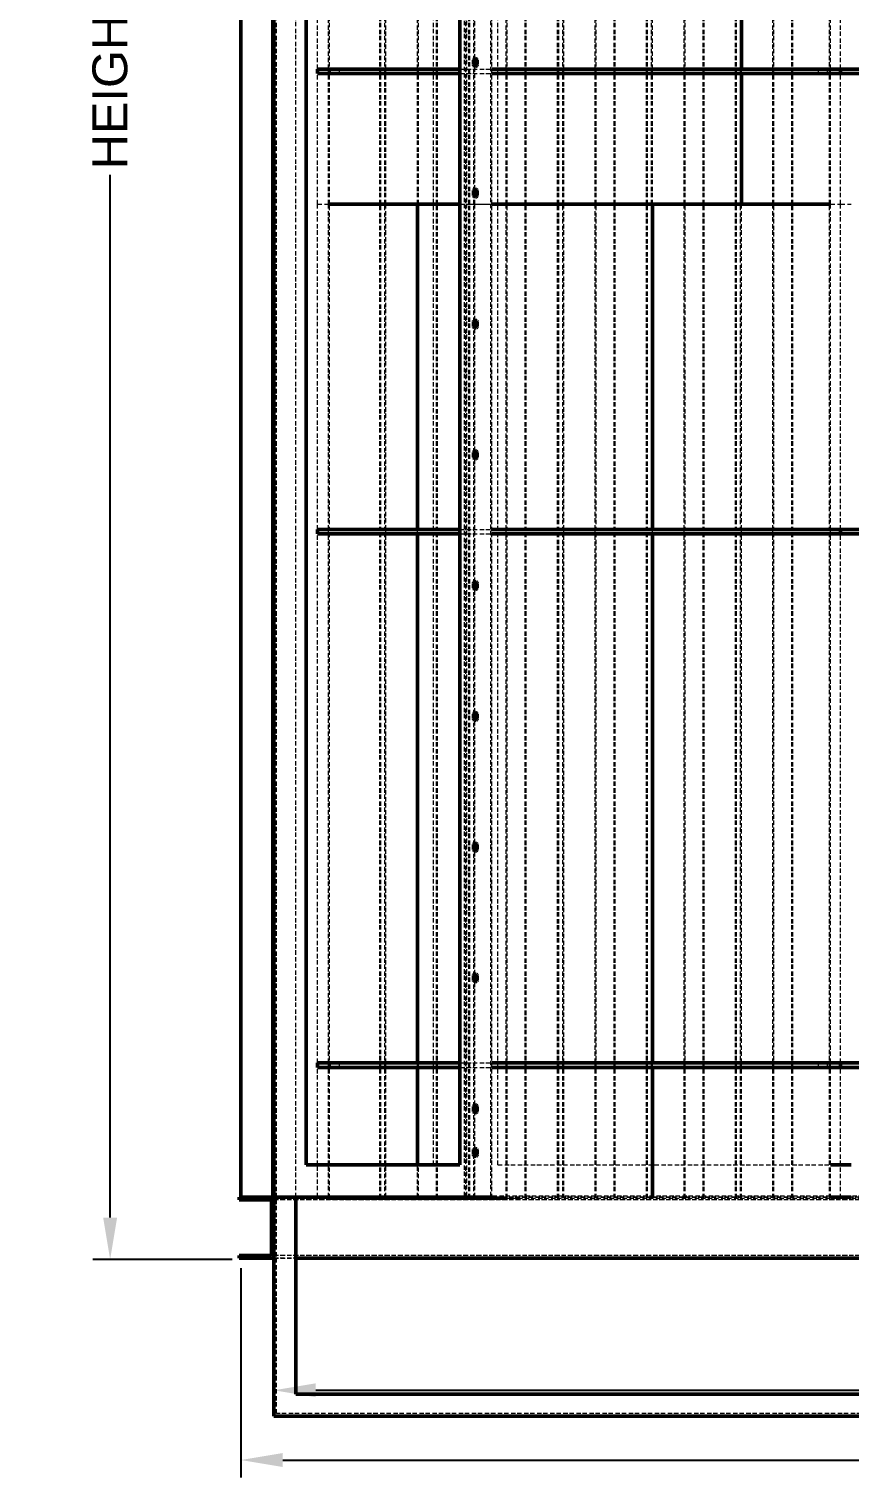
# Model space of a CAD drawing. Header units: millimetres. Extents: x 909 to 14018, y 345 to 10005.
# Drawn here: x 909 to 1851, y 6633 to 8300 of the extents above; entities that cross this region are included whole.
import ezdxf

# ---------------------------------------------------------------- set-up
doc = ezdxf.new("R2010")
doc.units = ezdxf.units.MM
doc.linetypes.add('Hidden', pattern=[15, 5, -3, 5, -2])
for name, color, linetype, lineweight in [('Default', 7, 'Continuous', 50), ('Edges', 7, 'Hidden', 15), ('HiddenEdges', 2, 'Hidden', 15), ('HiddenSilhouettes', 2, 'Hidden', 15), ('HiddenWires', 7, 'Hidden', 15), ('Silhouettes', 7, 'Continuous', 50), ('Wires', 7, 'Hidden', 15)]:
    doc.layers.add(name, color=color, linetype=linetype, lineweight=lineweight)
doc.layers.add('Dimension', color=7, linetype='Continuous', lineweight=50, true_color=0x6495ed)
doc.styles.add('Default', font='arial.ttf')
doc.dimstyles.get("Standard").update_dxf_attribs({"dimtxt": 0.18, "dimasz": 0.18, "dimexe": 0.18, "dimexo": 0.0625, "dimgap": 0.09, "dimtad": 0, "dimtih": 1, "dimtoh": 1, "dimdec": 4, "dimzin": 0, "dimdsep": 46, "dimtxsty": 'Standard', "dimcen": 0.09, "dimadec": 0, "dimazin": 0, "dimtfac": 1, "dimtdec": 4, "dimtofl": 0, "dimtmove": 0, "dimatfit": 3, "dimfxl": 1, "dimtolj": 1, "dimtzin": 0, "dimarcsym": 0})

# ---------------------------------------------------------------- blocks, each defined once
blk = doc.blocks.new('Left')
at = {"layer": 'Edges'}
for points in [[(-1187.5, -84.6, 0), (-1187.5, 522.4, 0)], [(-1121.5, -84.6, 0), (-1121.5, 522.4, 0)], [(-1085.5, -84.6, 0), (-1085.5, 522.4, 0)], [(-983.5, -84.6, 0), (-983.5, 522.4, 0)], [(-917.5, -84.6, 0), (-917.5, 522.4, 0)], [(-881.5, -84.6, 0), (-881.5, 522.4, 0)], [(-815.5, -84.6, 0), (-815.5, 522.4, 0)], [(-779.5, -84.6, 0), (-779.5, 522.4, 0)], [(-677.5, -84.6, 0), (-677.5, 522.4, 0)], [(-611.5, -84.6, 0), (-611.5, 522.4, 0)], [(-1019.5, -81.5, 0), (-1019.5, -72.7, 0)], [(-1187.5, -239.6, 0), (-1187.5, -89.6, 0)], [(-1121.5, -239.6, 0), (-1121.5, -89.6, 0)], [(-1085.5, -239.6, 0), (-1085.5, -89.6, 0)], [(-983.5, -239.6, 0), (-983.5, -89.6, 0)], [(-917.5, -239.6, 0), (-917.5, -89.6, 0)], [(-881.5, -239.6, 0), (-881.5, -89.6, 0)], [(-815.5, -239.6, 0), (-815.5, -89.6, 0)], [(-779.5, -239.6, 0), (-779.5, -89.6, 0)], [(-677.5, -239.6, 0), (-677.5, -89.6, 0)], [(-611.5, -239.6, 0), (-611.5, -89.6, 0)], [(-1019.5, -231.5, 0), (-1019.5, -222.7, 0)], [(-1187.5, -612.6, 0), (-1187.5, -239.6, 0)], [(-1121.5, -612.6, 0), (-1121.5, -239.6, 0)], [(-983.5, -612.6, 0), (-983.5, -239.6, 0)], [(-917.5, -612.6, 0), (-917.5, -239.6, 0)], [(-881.5, -612.6, 0), (-881.5, -239.6, 0)], [(-779.5, -612.6, 0), (-779.5, -239.6, 0)], [(-713.5, -612.6, 0), (-713.5, -239.6, 0)], [(-677.5, -612.6, 0), (-677.5, -239.6, 0)], [(-611.5, -612.6, 0), (-611.5, -239.6, 0)], [(-1019.5, -381.5, 0), (-1019.5, -372.7, 0)], [(-1019.5, -531.5, 0), (-1019.5, -522.7, 0)], [(-1187.5, -1224.6, 0), (-1187.5, -617.6, 0)], [(-1121.5, -1224.6, 0), (-1121.5, -617.6, 0)], [(-983.5, -1224.6, 0), (-983.5, -617.6, 0)], [(-917.5, -1224.6, 0), (-917.5, -617.6, 0)], [(-881.5, -1224.6, 0), (-881.5, -617.6, 0)], [(-779.5, -1224.6, 0), (-779.5, -617.6, 0)], [(-713.5, -1224.6, 0), (-713.5, -617.6, 0)], [(-677.5, -1224.6, 0), (-677.5, -617.6, 0)], [(-611.5, -1224.6, 0), (-611.5, -617.6, 0)], [(-1019.5, -681.5, 0), (-1019.5, -672.7, 0)], [(-1019.5, -831.5, 0), (-1019.5, -822.7, 0)], [(-1019.5, -981.5, 0), (-1019.5, -972.7, 0)], [(-1019.5, -1131.5, 0), (-1019.5, -1122.7, 0)], [(-1187.5, -1341.6, 0), (-1187.5, -1229.6, 0)], [(-1121.5, -1341.6, 0), (-1121.5, -1229.6, 0)], [(-983.5, -1379.6, 0), (-983.5, -1229.6, 0)], [(-917.5, -1379.6, 0), (-917.5, -1229.6, 0)], [(-881.5, -1379.6, 0), (-881.5, -1229.6, 0)], [(-779.5, -1379.6, 0), (-779.5, -1229.6, 0)], [(-713.5, -1379.6, 0), (-713.5, -1229.6, 0)], [(-677.5, -1379.6, 0), (-677.5, -1229.6, 0)], [(-611.5, -1379.6, 0), (-611.5, -1229.6, 0)], [(-1019.5, -1281.5, 0), (-1019.5, -1272.7, 0)], [(-1019.5, -1331.5, 0), (-1019.5, -1322.7, 0)], [(-1187.5, -1379.6, 0), (-1187.5, -1378.4, 0)], [(-1121.5, -1379.6, 0), (-1121.5, -1378.4, 0)], [(-1019.5, -1379.6, 0), (-1019.5, -1378.4, 0)]]:
    blk.add_polyline3d(points, dxfattribs=at)
at = {"layer": 'HiddenEdges'}
for points in [[(-1286.8, -1377.2, 0), (-1286.8, 1010.4, 0)], [(-1248.8, -1377.2, 0), (-1248.8, 1010.4, 0)], [(-1031.2, -1377.2, 0), (-1031.2, 1010.4, 0)], [(-1028.8, -1377.2, 0), (-1028.8, 1010.4, 0)], [(-1127.3, -239.6, 0), (-1127.3, 900.4, 0)], [(-1063.7, -239.6, 0), (-1063.7, 900.4, 0)], [(-1062.5, -239.6, 0), (-1062.5, 900.4, 0)], [(-1026.5, -239.6, 0), (-1026.5, 900.4, 0)], [(-1025.3, -239.6, 0), (-1025.3, 900.4, 0)], [(-961.7, -239.6, 0), (-961.7, 900.4, 0)], [(-960.5, -239.6, 0), (-960.5, 900.4, 0)], [(-924.5, -239.6, 0), (-924.5, 900.4, 0)], [(-923.3, -239.6, 0), (-923.3, 900.4, 0)], [(-859.7, -239.6, 0), (-859.7, 900.4, 0)], [(-822.5, -239.6, 0), (-822.5, 900.4, 0)], [(-821.3, -239.6, 0), (-821.3, 900.4, 0)], [(-757.7, -239.6, 0), (-757.7, 900.4, 0)], [(-756.5, -239.6, 0), (-756.5, 900.4, 0)], [(-720.5, -239.6, 0), (-720.5, 900.4, 0)], [(-719.3, -239.6, 0), (-719.3, 900.4, 0)], [(-655.7, -239.6, 0), (-655.7, 900.4, 0)], [(-654.5, -239.6, 0), (-654.5, 900.4, 0)], [(-1247, -1626.6, 0), (-1247, 867.4, 0)], [(-1248.8, -1377.2, 0), (-1248.8, 620.4, 0)], [(-1001.2, -1377.2, 0), (-1001.2, 620.4, 0)], [(-1019.5, -72.7, 0), (-1019.5, 68.5, 0)], [(-1019.5, -222.7, 0), (-1019.5, -81.5, 0)], [(-1187.5, -89.6, 0), (-1187.5, -84.6, 0)], [(-1121.5, -89.6, 0), (-1121.5, -84.6, 0)], [(-1085.5, -89.6, 0), (-1085.5, -84.6, 0)], [(-983.5, -89.6, 0), (-983.5, -84.6, 0)], [(-917.5, -89.6, 0), (-917.5, -84.6, 0)], [(-881.5, -89.6, 0), (-881.5, -84.6, 0)], [(-815.5, -89.6, 0), (-815.5, -84.6, 0)], [(-779.5, -89.6, 0), (-779.5, -84.6, 0)], [(-677.5, -89.6, 0), (-677.5, -84.6, 0)], [(-611.5, -89.6, 0), (-611.5, -84.6, 0)], [(-1019.5, -239.6, 0), (-1019.5, -231.5, 0)], [(-1128.5, -1379.6, 0), (-1128.5, -239.6, 0)], [(-1127.3, -1379.6, 0), (-1127.3, -239.6, 0)], [(-1122.7, -1379.6, 0), (-1122.7, -239.6, 0)], [(-1063.7, -1379.6, 0), (-1063.7, -239.6, 0)], [(-1062.5, -1379.6, 0), (-1062.5, -239.6, 0)], [(-1026.5, -1379.6, 0), (-1026.5, -239.6, 0)], [(-1025.3, -1379.6, 0), (-1025.3, -239.6, 0)], [(-1019.5, -372.7, 0), (-1019.5, -239.6, 0)], [(-961.7, -1379.6, 0), (-961.7, -239.6, 0)], [(-960.5, -1379.6, 0), (-960.5, -239.6, 0)], [(-924.5, -1379.6, 0), (-924.5, -239.6, 0)], [(-859.7, -1379.6, 0), (-859.7, -239.6, 0)], [(-858.5, -1379.6, 0), (-858.5, -239.6, 0)], [(-822.5, -1379.6, 0), (-822.5, -239.6, 0)], [(-821.3, -1379.6, 0), (-821.3, -239.6, 0)], [(-757.7, -1379.6, 0), (-757.7, -239.6, 0)], [(-756.5, -1379.6, 0), (-756.5, -239.6, 0)], [(-719.3, -1379.6, 0), (-719.3, -239.6, 0)], [(-655.7, -1379.6, 0), (-655.7, -239.6, 0)], [(-654.5, -1379.6, 0), (-654.5, -239.6, 0)], [(-1019.5, -522.7, 0), (-1019.5, -381.5, 0)], [(-1019.5, -672.7, 0), (-1019.5, -531.5, 0)], [(-1187.5, -617.6, 0), (-1187.5, -612.6, 0)], [(-1121.5, -617.6, 0), (-1121.5, -612.6, 0)], [(-983.5, -617.6, 0), (-983.5, -612.6, 0)], [(-917.5, -617.6, 0), (-917.5, -612.6, 0)], [(-881.5, -617.6, 0), (-881.5, -612.6, 0)], [(-779.5, -617.6, 0), (-779.5, -612.6, 0)], [(-713.5, -617.6, 0), (-713.5, -612.6, 0)], [(-677.5, -617.6, 0), (-677.5, -612.6, 0)], [(-611.5, -617.6, 0), (-611.5, -612.6, 0)], [(-1019.5, -822.7, 0), (-1019.5, -681.5, 0)], [(-1019.5, -972.7, 0), (-1019.5, -831.5, 0)], [(-1019.5, -1122.7, 0), (-1019.5, -981.5, 0)], [(-1019.5, -1272.7, 0), (-1019.5, -1131.5, 0)], [(-1187.5, -1229.6, 0), (-1187.5, -1224.6, 0)], [(-1121.5, -1229.6, 0), (-1121.5, -1224.6, 0)], [(-983.5, -1229.6, 0), (-983.5, -1224.6, 0)], [(-917.5, -1229.6, 0), (-917.5, -1224.6, 0)], [(-881.5, -1229.6, 0), (-881.5, -1224.6, 0)], [(-779.5, -1229.6, 0), (-779.5, -1224.6, 0)], [(-713.5, -1229.6, 0), (-713.5, -1224.6, 0)], [(-677.5, -1229.6, 0), (-677.5, -1224.6, 0)], [(-611.5, -1229.6, 0), (-611.5, -1224.6, 0)], [(-1019.5, -1322.7, 0), (-1019.5, -1281.5, 0)], [(-1019.5, -1378.4, 0), (-1019.5, -1331.5, 0)], [(-1187.5, -1378.4, 0), (-1187.5, -1341.6, 0)], [(-1121.5, -1378.4, 0), (-1121.5, -1341.6, 0)], [(-1286.8, -1363.4, 0), (-1288, -1363.4, 0)], [(1290, -1378.4, 0), (-1290, -1378.4, 0)], [(1290, -1381.4, 0), (-1290, -1381.4, 0)], [(-1250, -1377.2, 0), (-1286.8, -1377.2, 0)], [(1253, -1381.4, 0), (-1253, -1381.4, 0)], [(-1001.2, -1377.2, 0), (-1248.8, -1377.2, 0)], [(108.8, -1377.2, 0), (-1028.8, -1377.2, 0)], [(1290, -1445.4, 0), (-1290, -1445.4, 0)], [(1290, -1448.4, 0), (-1290, -1448.4, 0)], [(1253, -1445.4, 0), (-1253, -1445.4, 0)], [(1247, -1626.6, 0), (-1247, -1626.6, 0)]]:
    blk.add_polyline3d(points, dxfattribs=at)
at = {"layer": 'HiddenSilhouettes'}
for points in [[(-1186.3, -239.6, 0), (-1186.3, 900.4, 0)], [(-1128.5, -239.6, 0), (-1128.5, 900.4, 0)], [(-1122.7, -239.6, 0), (-1122.7, 900.4, 0)], [(-1084.3, -239.6, 0), (-1084.3, 900.4, 0)], [(-1066.8, -1341.6, 0), (-1066.8, 900.4, 0)], [(-1030, -1378.4, 0), (-1030, 900.4, 0)], [(-1020.7, -239.6, 0), (-1020.7, 900.4, 0)], [(-993.2, -1341.6, 0), (-993.2, 900.4, 0)], [(-982.3, -239.6, 0), (-982.3, 900.4, 0)], [(-918.7, -239.6, 0), (-918.7, 900.4, 0)], [(-880.3, -239.6, 0), (-880.3, 900.4, 0)], [(-858.5, -239.6, 0), (-858.5, 900.4, 0)], [(-816.7, -239.6, 0), (-816.7, 900.4, 0)], [(-778.3, -239.6, 0), (-778.3, 900.4, 0)], [(-714.7, -239.6, 0), (-714.7, 900.4, 0)], [(-676.3, -239.6, 0), (-676.3, 900.4, 0)], [(-612.7, -239.6, 0), (-612.7, 900.4, 0)], [(-1225, -1378.4, 0), (-1225, 621.6, 0)], [(-1185, -89.6, 0), (-1185, -84.6, 0)], [(-1175, -89.6, 0), (-1175, -84.6, 0)], [(-1036.8, -84.6, 0), (-1000, -84.6, 0)], [(-1036.8, -89.6, 0), (-1000, -89.6, 0)], [(-713.5, -89.6, 0), (-713.5, -84.6, 0)], [(-625, -89.6, 0), (-625, -84.6, 0)], [(-615, -89.6, 0), (-615, -84.6, 0)], [(-1186.3, -1379.6, 0), (-1186.3, -239.6, 0)], [(-1128.5, -239.6, 0), (-1062.5, -239.6, 0)], [(-1127.3, -239.6, 0), (-1121.5, -239.6, 0)], [(-1085.5, -239.6, 0), (-1063.7, -239.6, 0)], [(-1084.3, -1379.6, 0), (-1084.3, -239.6, 0)], [(-1036.8, -239.6, 0), (-1019.5, -239.6, 0)], [(-1026.5, -239.6, 0), (-967.5, -239.6, 0)], [(-1025.3, -239.6, 0), (-1000, -239.6, 0)], [(-1020.7, -1379.6, 0), (-1020.7, -239.6, 0)], [(-983.5, -239.6, 0), (-967.5, -239.6, 0)], [(-982.3, -1379.6, 0), (-982.3, -239.6, 0)], [(-924.5, -239.6, 0), (-858.5, -239.6, 0)], [(-923.3, -1379.6, 0), (-923.3, -239.6, 0)], [(-923.3, -239.6, 0), (-917.5, -239.6, 0)], [(-918.7, -1379.6, 0), (-918.7, -239.6, 0)], [(-881.5, -239.6, 0), (-859.7, -239.6, 0)], [(-880.3, -1379.6, 0), (-880.3, -239.6, 0)], [(-822.5, -239.6, 0), (-756.5, -239.6, 0)], [(-821.3, -239.6, 0), (-815.5, -239.6, 0)], [(-816.7, -1379.6, 0), (-816.7, -239.6, 0)], [(-779.5, -239.6, 0), (-757.7, -239.6, 0)], [(-778.3, -1379.6, 0), (-778.3, -239.6, 0)], [(-720.5, -1379.6, 0), (-720.5, -239.6, 0)], [(-720.5, -239.6, 0), (-654.5, -239.6, 0)], [(-719.3, -239.6, 0), (-713.5, -239.6, 0)], [(-714.7, -1379.6, 0), (-714.7, -239.6, 0)], [(-677.5, -239.6, 0), (-655.7, -239.6, 0)], [(-676.3, -1379.6, 0), (-676.3, -239.6, 0)], [(-612.7, -1379.6, 0), (-612.7, -239.6, 0)], [(-1085.5, -617.6, 0), (-1085.5, -612.6, 0)], [(-1036.8, -612.6, 0), (-1000, -612.6, 0)], [(-815.5, -617.6, 0), (-815.5, -612.6, 0)], [(-1036.8, -617.6, 0), (-1000, -617.6, 0)], [(-1185, -1229.6, 0), (-1185, -1224.6, 0)], [(-1175, -1229.6, 0), (-1175, -1224.6, 0)], [(-1085.5, -1229.6, 0), (-1085.5, -1224.6, 0)], [(-1036.8, -1224.6, 0), (-1000, -1224.6, 0)], [(-1036.8, -1229.6, 0), (-1000, -1229.6, 0)], [(-815.5, -1229.6, 0), (-815.5, -1224.6, 0)], [(-625, -1229.6, 0), (-625, -1224.6, 0)], [(-615, -1229.6, 0), (-615, -1224.6, 0)], [(-1250, -1378.4, 0), (-1250, -1324.1, 0)], [(-1085.5, -1378.4, 0), (-1085.5, -1341.6, 0)], [(-993.2, -1341.6, 0), (-611.5, -1341.6, 0)], [(-1128.5, -1379.6, 0), (-1062.5, -1379.6, 0)], [(-1127.3, -1379.6, 0), (-1121.5, -1379.6, 0)], [(-1085.5, -1379.6, 0), (-1063.7, -1379.6, 0)], [(-1048.1, -1378.4, 0), (-611.5, -1378.4, 0)], [(-1026.5, -1379.6, 0), (-967.5, -1379.6, 0)], [(-1025.3, -1379.6, 0), (-1019.5, -1379.6, 0)], [(-983.5, -1379.6, 0), (-967.5, -1379.6, 0)], [(-1250, -1448.4, 0), (-1225, -1448.4, 0)]]:
    blk.add_polyline3d(points, dxfattribs=at)
at = {"layer": 'HiddenWires'}
for points in [[(-1200, -89.6, 0), (-1200, -84.6, 0)], [(-600, -89.6, 0), (-600, -84.6, 0)], [(-1187.5, -239.6, 0), (-611.5, -239.6, 0)], [(-1200, -617.6, 0), (-1200, -612.6, 0)], [(-600, -617.6, 0), (-600, -612.6, 0)], [(-1200, -1229.6, 0), (-1200, -1224.6, 0)], [(-600, -1229.6, 0), (-600, -1224.6, 0)], [(-1200, -1378.4, 0), (-1200, -1341.6, 0)], [(-1187.5, -1379.6, 0), (-967.5, -1379.6, 0)]]:
    blk.add_polyline3d(points, dxfattribs=at)
at = {"layer": 'Silhouettes'}
for points in [[(-1021, -79.6), (-1021, -74.6)], [(-1021, -79.6), (-1020.7, -80.6)], [(-1020.7, -73.6), (-1020, -72.9)], [(-1020, -81.3), (-1019, -81.6)], [(-1019, -72.6), (-1018, -72.9)], [(-1019, -81.6), (-1018, -81.3)], [(-1018, -81.3), (-1017.3, -80.6)], [(-1017.3, -73.6), (-1017, -74.6)], [(-1021, -229.6), (-1021, -224.6)], [(-1021, -229.6), (-1020.7, -230.6)], [(-1020.7, -223.6), (-1020, -222.9)], [(-1019, -222.6), (-1018, -222.9)], [(-1018, -231.3), (-1017.3, -230.6)], [(-1017.3, -223.6), (-1017, -224.6)], [(-1021, -379.6), (-1021, -374.6)], [(-1021, -379.6), (-1020.7, -380.6)], [(-1020.7, -373.6), (-1020, -372.9)], [(-1020, -381.3), (-1019, -381.6)], [(-1019, -372.6), (-1018, -372.9)], [(-1019, -381.6), (-1018, -381.3)], [(-1018, -381.3), (-1017.3, -380.6)], [(-1017.3, -373.6), (-1017, -374.6)], [(-1021, -529.6), (-1021, -524.6)], [(-1021, -529.6), (-1020.7, -530.6)], [(-1020.7, -523.6), (-1020, -522.9)], [(-1020, -531.3), (-1019, -531.6)], [(-1019, -522.6), (-1018, -522.9)], [(-1019, -531.6), (-1018, -531.3)], [(-1018, -531.3), (-1017.3, -530.6)], [(-1017.3, -523.6), (-1017, -524.6)], [(-1021, -679.6), (-1021, -674.6)], [(-1021, -679.6), (-1020.7, -680.6)], [(-1020.7, -673.6), (-1020, -672.9)], [(-1020, -672.9), (-1019, -672.6)], [(-1020, -681.3), (-1019, -681.6)], [(-1019, -681.6), (-1018, -681.3)], [(-1017.3, -673.6), (-1017, -674.6)], [(-1021, -829.6), (-1021, -824.6)], [(-1021, -829.6), (-1020.7, -830.6)], [(-1020.7, -823.6), (-1020, -822.9)], [(-1019, -822.6), (-1018, -822.9)], [(-1018, -831.3), (-1017.3, -830.6)], [(-1017.3, -823.6), (-1017, -824.6)], [(-1021, -979.6), (-1021, -974.6)], [(-1021, -979.6), (-1020.7, -980.6)], [(-1020.7, -973.6), (-1020, -972.9)], [(-1019, -972.6), (-1018, -972.9)], [(-1019, -981.6), (-1018, -981.3)], [(-1017.3, -973.6), (-1017, -974.6)], [(-1021, -1129.6), (-1021, -1124.6)], [(-1021, -1129.6), (-1020.7, -1130.6)], [(-1019, -1122.6), (-1018, -1122.9)], [(-1019, -1131.6), (-1018, -1131.3)], [(-1018, -1131.3), (-1017.3, -1130.6)], [(-1017.3, -1123.6), (-1017, -1124.6)], [(-1021, -1279.6), (-1021, -1274.6)], [(-1021, -1279.6), (-1020.7, -1280.6)], [(-1020, -1272.9), (-1019, -1272.6)], [(-1019, -1272.6), (-1018, -1272.9)], [(-1019, -1281.6), (-1018, -1281.3)], [(-1017.3, -1273.6), (-1017, -1274.6)], [(-1021, -1329.6), (-1021, -1324.6)], [(-1021, -1329.6), (-1020.7, -1330.6)], [(-1020, -1322.9), (-1019, -1322.6)], [(-1019, -1322.6), (-1018, -1322.9)], [(-1019, -1331.6), (-1018, -1331.3)], [(-1017.3, -1323.6), (-1017, -1324.6)]]:
    blk.add_lwpolyline(points, dxfattribs=at)
for points in [[(-1288, -1378.4, 0), (-1288, 1011.6, 0)], [(-1251.2, -1379.6, 0), (-1251.2, 1010.4, 0)], [(-1250, -1324.1, 0), (-1250, 1011.6, 0)], [(-1213.2, -1341.6, 0), (-1213.2, 584.8, 0)], [(-1036.8, -1341.6, 0), (-1036.8, 584.8, 0)], [(-713.5, -84.6, 0), (-713.5, 522.4, 0)], [(-1021, -74.6, 0), (-1020.7, -73.6, 0)], [(-1020.7, -80.6, 0), (-1020, -81.3, 0)], [(-1020, -72.9, 0), (-1019, -72.6, 0)], [(-1018, -72.9, 0), (-1017.3, -73.6, 0)], [(-1017.3, -80.6, 0), (-1017, -79.6, 0)], [(-1017, -79.6, 0), (-1017, -74.6, 0)], [(-1200, -84.6, 0), (-1036.8, -84.6, 0)], [(-1200, -89.6, 0), (-1200, -84.6, 0)], [(-1200, -89.6, 0), (-1036.8, -89.6, 0)], [(-1000, -84.6, 0), (-600, -84.6, 0)], [(-1000, -89.6, 0), (-600, -89.6, 0)], [(-713.5, -239.6, 0), (-713.5, -89.6, 0)], [(-600, -84.6, 0), (0, -84.6, 0)], [(-600, -89.6, 0), (-600, -84.6, 0)], [(-600, -89.6, 0), (0, -89.6, 0)], [(-1021, -224.6, 0), (-1020.7, -223.6, 0)], [(-1020.7, -230.6, 0), (-1020, -231.3, 0)], [(-1020, -222.9, 0), (-1019, -222.6, 0)], [(-1020, -231.3, 0), (-1019, -231.6, 0)], [(-1019, -231.6, 0), (-1018, -231.3, 0)], [(-1018, -222.9, 0), (-1017.3, -223.6, 0)], [(-1017.3, -230.6, 0), (-1017, -229.6, 0)], [(-1017, -229.6, 0), (-1017, -224.6, 0)], [(-1187.5, -239.6, 0), (-1121.5, -239.6, 0)], [(-1121.5, -239.6, 0), (-1085.5, -239.6, 0)], [(-1085.5, -239.6, 0), (-1036.8, -239.6, 0)], [(-1085.5, -612.6, 0), (-1085.5, -239.6, 0)], [(-1000, -239.6, 0), (-983.5, -239.6, 0)], [(-983.5, -239.6, 0), (-917.5, -239.6, 0)], [(-917.5, -239.6, 0), (-881.5, -239.6, 0)], [(-881.5, -239.6, 0), (-815.5, -239.6, 0)], [(-815.5, -612.6, 0), (-815.5, -239.6, 0)], [(-815.5, -239.6, 0), (-779.5, -239.6, 0)], [(-779.5, -239.6, 0), (-713.5, -239.6, 0)], [(-713.5, -239.6, 0), (-677.5, -239.6, 0)], [(-677.5, -239.6, 0), (-611.5, -239.6, 0)], [(-1021, -374.6, 0), (-1020.7, -373.6, 0)], [(-1020.7, -380.6, 0), (-1020, -381.3, 0)], [(-1020, -372.9, 0), (-1019, -372.6, 0)], [(-1018, -372.9, 0), (-1017.3, -373.6, 0)], [(-1017.3, -380.6, 0), (-1017, -379.6, 0)], [(-1017, -379.6, 0), (-1017, -374.6, 0)], [(-1021, -524.6, 0), (-1020.7, -523.6, 0)], [(-1020.7, -530.6, 0), (-1020, -531.3, 0)], [(-1020, -522.9, 0), (-1019, -522.6, 0)], [(-1018, -522.9, 0), (-1017.3, -523.6, 0)], [(-1017.3, -530.6, 0), (-1017, -529.6, 0)], [(-1017, -529.6, 0), (-1017, -524.6, 0)], [(-1200, -612.6, 0), (-1036.8, -612.6, 0)], [(-1200, -617.6, 0), (-1200, -612.6, 0)], [(-1000, -612.6, 0), (-600, -612.6, 0)], [(-600, -612.6, 0), (0, -612.6, 0)], [(-600, -617.6, 0), (-600, -612.6, 0)], [(-1200, -617.6, 0), (-1036.8, -617.6, 0)], [(-1085.5, -1224.6, 0), (-1085.5, -617.6, 0)], [(-1000, -617.6, 0), (-600, -617.6, 0)], [(-815.5, -1224.6, 0), (-815.5, -617.6, 0)], [(-600, -617.6, 0), (0, -617.6, 0)], [(-1021, -674.6, 0), (-1020.7, -673.6, 0)], [(-1020.7, -680.6, 0), (-1020, -681.3, 0)], [(-1019, -672.6, 0), (-1018, -672.9, 0)], [(-1018, -672.9, 0), (-1017.3, -673.6, 0)], [(-1018, -681.3, 0), (-1017.3, -680.6, 0)], [(-1017.3, -680.6, 0), (-1017, -679.6, 0)], [(-1017, -679.6, 0), (-1017, -674.6, 0)], [(-1021, -824.6, 0), (-1020.7, -823.6, 0)], [(-1020.7, -830.6, 0), (-1020, -831.3, 0)], [(-1020, -822.9, 0), (-1019, -822.6, 0)], [(-1020, -831.3, 0), (-1019, -831.6, 0)], [(-1019, -831.6, 0), (-1018, -831.3, 0)], [(-1018, -822.9, 0), (-1017.3, -823.6, 0)], [(-1017.3, -830.6, 0), (-1017, -829.6, 0)], [(-1017, -829.6, 0), (-1017, -824.6, 0)], [(-1021, -974.6, 0), (-1020.7, -973.6, 0)], [(-1020.7, -980.6, 0), (-1020, -981.3, 0)], [(-1020, -972.9, 0), (-1019, -972.6, 0)], [(-1020, -981.3, 0), (-1019, -981.6, 0)], [(-1018, -972.9, 0), (-1017.3, -973.6, 0)], [(-1018, -981.3, 0), (-1017.3, -980.6, 0)], [(-1017.3, -980.6, 0), (-1017, -979.6, 0)], [(-1017, -979.6, 0), (-1017, -974.6, 0)], [(-1021, -1124.6, 0), (-1020.7, -1123.6, 0)], [(-1020.7, -1123.6, 0), (-1020, -1122.9, 0)], [(-1020.7, -1130.6, 0), (-1020, -1131.3, 0)], [(-1020, -1122.9, 0), (-1019, -1122.6, 0)], [(-1020, -1131.3, 0), (-1019, -1131.6, 0)], [(-1018, -1122.9, 0), (-1017.3, -1123.6, 0)], [(-1017.3, -1130.6, 0), (-1017, -1129.6, 0)], [(-1017, -1129.6, 0), (-1017, -1124.6, 0)], [(-1200, -1224.6, 0), (-1036.8, -1224.6, 0)], [(-1200, -1229.6, 0), (-1200, -1224.6, 0)], [(-1200, -1229.6, 0), (-1036.8, -1229.6, 0)], [(-1085.5, -1341.6, 0), (-1085.5, -1229.6, 0)], [(-1000, -1224.6, 0), (-600, -1224.6, 0)], [(-1000, -1229.6, 0), (-600, -1229.6, 0)], [(-815.5, -1379.6, 0), (-815.5, -1229.6, 0)], [(-600, -1224.6, 0), (0, -1224.6, 0)], [(-600, -1229.6, 0), (-600, -1224.6, 0)], [(-600, -1229.6, 0), (0, -1229.6, 0)], [(-1021, -1274.6, 0), (-1020.7, -1273.6, 0)], [(-1020.7, -1273.6, 0), (-1020, -1272.9, 0)], [(-1020.7, -1280.6, 0), (-1020, -1281.3, 0)], [(-1020, -1281.3, 0), (-1019, -1281.6, 0)], [(-1018, -1272.9, 0), (-1017.3, -1273.6, 0)], [(-1018, -1281.3, 0), (-1017.3, -1280.6, 0)], [(-1017.3, -1280.6, 0), (-1017, -1279.6, 0)], [(-1017, -1279.6, 0), (-1017, -1274.6, 0)], [(-1250, -1379.6, 0), (-1250, -1324.1, 0)], [(-1021, -1324.6, 0), (-1020.7, -1323.6, 0)], [(-1020.7, -1323.6, 0), (-1020, -1322.9, 0)], [(-1020.7, -1330.6, 0), (-1020, -1331.3, 0)], [(-1020, -1331.3, 0), (-1019, -1331.6, 0)], [(-1018, -1322.9, 0), (-1017.3, -1323.6, 0)], [(-1018, -1331.3, 0), (-1017.3, -1330.6, 0)], [(-1017.3, -1330.6, 0), (-1017, -1329.6, 0)], [(-1017, -1329.6, 0), (-1017, -1324.6, 0)], [(-1213.2, -1341.6, 0), (-1036.8, -1341.6, 0)], [(-611.5, -1341.6, 0), (-587.5, -1341.6, 0)], [(-1290, -1378.4, 0), (-1250, -1378.4, 0)], [(-1290, -1381.4, 0), (-1290, -1378.4, 0)], [(-1290, -1381.4, 0), (-1253, -1381.4, 0)], [(-1253, -1445.4, 0), (-1253, -1381.4, 0)], [(-1251.2, -1379.6, 0), (-1250, -1379.6, 0)], [(-1250, -1448.4, 0), (-1250, -1378.4, 0)], [(-1250, -1378.4, 0), (-1000, -1378.4, 0)], [(-1250, -1629.6, 0), (-1250, -1378.4, 0)], [(-1225, -1604.6, 0), (-1225, -1378.4, 0)], [(-1187.5, -1379.6, 0), (-1121.5, -1379.6, 0)], [(-1121.5, -1379.6, 0), (-1085.5, -1379.6, 0)], [(-1085.5, -1379.6, 0), (-1085.5, -1378.4, 0)], [(-1085.5, -1379.6, 0), (-1019.5, -1379.6, 0)], [(-1019.5, -1379.6, 0), (-983.5, -1379.6, 0)], [(-611.5, -1378.4, 0), (-587.5, -1378.4, 0)], [(-1290, -1445.4, 0), (-1253, -1445.4, 0)], [(-1290, -1448.4, 0), (-1290, -1445.4, 0)], [(-1290, -1448.4, 0), (-1250, -1448.4, 0)], [(-1225, -1448.4, 0), (1225, -1448.4, 0)], [(-1225, -1604.6, 0), (1225, -1604.6, 0)], [(-1250, -1629.6, 0), (1250, -1629.6, 0)]]:
    blk.add_polyline3d(points, dxfattribs=at)
for points in [[(-1185, -84.6, 0)], [(-1175, -84.6, 0)], [(-625, -84.6, 0)], [(-615, -84.6, 0)], [(-1185, -1224.6, 0)], [(-1175, -1224.6, 0)], [(-625, -1224.6, 0)], [(-615, -1224.6, 0)]]:
    blk.add_polyline3d(points, close=True, dxfattribs=at)
at = {"layer": 'Wires'}
for points in [[(-1000, -1379.6, 0), (-1000, 620.4, 0)], [(-1200, -84.6, 0), (-1200, 522.4, 0)], [(-600, -84.6, 0), (-600, 522.4, 0)], [(-1200, -239.6, 0), (-1200, -89.6, 0)], [(-600, -239.6, 0), (-600, -89.6, 0)], [(-1200, -612.6, 0), (-1200, -239.6, 0)], [(-1200, -239.6, 0), (-1187.5, -239.6, 0)], [(-611.5, -239.6, 0), (-600, -239.6, 0)], [(-600, -239.6, 0), (-587.5, -239.6, 0)], [(-600, -612.6, 0), (-600, -239.6, 0)], [(-1200, -1224.6, 0), (-1200, -617.6, 0)], [(-600, -1224.6, 0), (-600, -617.6, 0)], [(-1200, -1341.6, 0), (-1200, -1229.6, 0)], [(-600, -1379.6, 0), (-600, -1229.6, 0)], [(-1200, -1379.6, 0), (-1200, -1378.4, 0)], [(-1200, -1379.6, 0), (-1187.5, -1379.6, 0)], [(-1000, -1379.6, 0), (1000, -1379.6, 0)]]:
    blk.add_polyline3d(points, dxfattribs=at)
blk = doc.blocks.new('*D13')
at = {"layer": 'Defpoints', "color": 0}
for p in [(1189.8, 6889), (3689.8, 6889), (3689.8, 6739)]:
    blk.add_point(p, dxfattribs=at)
at = {"layer": 'Dimension', "color": 0, "lineweight": -2}
for p, q in [((1189.8, 6879), (1189.8, 6719)), ((3689.8, 6879), (3689.8, 6719)), ((1237.8, 6739), (2246, 6739)), ((3641.8, 6739), (2633.7, 6739))]:
    blk.add_line(p, q, dxfattribs=at)
at = {"layer": 'Dimension', "color": 0}
for points in [[(1237.8, 6747), (1237.8, 6731), (1189.8, 6739)], [(3641.8, 6731), (3641.8, 6747), (3689.8, 6739)]]:
    blk.add_solid(points, dxfattribs=at)
at = {"layer": 'Dimension', "color": 0, "insert": (2439.8, 6739), "char_height": 40, "attachment_point": 5, "style": 'Default'}
blk.add_mtext('\\A1;WIDTH = 2500', dxfattribs=at)
blk = doc.blocks.new('*D14')
at = {"layer": 'Defpoints', "color": 0}
for p in [(1151.8, 6889), (3727.8, 6889), (3727.8, 6659)]:
    blk.add_point(p, dxfattribs=at)
at = {"layer": 'Dimension', "color": 0, "lineweight": -2}
for p, q in [((1151.8, 6879), (1151.8, 6639)), ((3727.8, 6879), (3727.8, 6639)), ((1199.8, 6659), (2369.8, 6659)), ((3679.8, 6659), (2509.9, 6659))]:
    blk.add_line(p, q, dxfattribs=at)
at = {"layer": 'Dimension', "color": 0}
for points in [[(1199.8, 6667), (1199.8, 6651), (1151.8, 6659)], [(3679.8, 6651), (3679.8, 6667), (3727.8, 6659)]]:
    blk.add_solid(points, dxfattribs=at)
at = {"layer": 'Dimension', "color": 0, "insert": (2439.8, 6659), "char_height": 40, "attachment_point": 5, "style": 'Default'}
blk.add_mtext('\\A1;2576', dxfattribs=at)
blk = doc.blocks.new('*D15')
at = {"layer": 'Defpoints', "color": 0}
for p in [(1001.8, 9789), (1151.8, 9789), (1151.8, 6889)]:
    blk.add_point(p, dxfattribs=at)
at = {"layer": 'Dimension', "color": 0, "lineweight": -2}
for p, q in [((1141.8, 9789), (981.8, 9789)), ((1001.8, 9741), (1001.8, 8545)), ((1001.8, 6937), (1001.8, 8133)), ((1141.8, 6889), (981.8, 6889))]:
    blk.add_line(p, q, dxfattribs=at)
at = {"layer": 'Dimension', "color": 0}
for points in [[(1009.8, 9741), (993.8, 9741), (1001.8, 9789)], [(993.8, 6937), (1009.8, 6937), (1001.8, 6889)]]:
    blk.add_solid(points, dxfattribs=at)
at = {"layer": 'Dimension', "color": 0, "insert": (1001.8, 8339), "char_height": 40, "attachment_point": 5, "rotation": 90, "style": 'Default'}
blk.add_mtext('\\A1;HEIGHT = 2900', dxfattribs=at)

msp = doc.modelspace()

# ---------------------------------------------------------------- block references
at = {"layer": 'Default'}
msp.add_blockref('Left', (2439.8333, 8339), dxfattribs=at)

# ---------------------------------------------------------------- dimensions: what is measured, and where the dimension line sits
at = {"layer": 'Dimension'}
dim = msp.add_linear_dim(base=(1001.8333, 9789), p1=(1151.8333, 6889), p2=(1151.8333, 9789), angle=90, text='HEIGHT = <>', dimstyle='Standard', override={"dimscale": 1, "dimtxt": 40, "dimasz": 48, "dimexe": 20, "dimexo": 10, "dimgap": 10, "dimtad": 0, "dimjust": 0, "dimtih": 0, "dimtoh": 0, "dimdec": 3, "dimlfac": 1, "dimzin": 8, "dimlunit": 2, "dimpost": '', "dimtxsty": 'Default', "dimsah": 0, "dimse1": 0, "dimse2": 0, "dimclrt": 0, "dimtol": 0, "dimlim": 0, "dimtp": 0, "dimtm": 0, "dimtfac": 1, "dimtdec": 3, "dimtix": 0, "dimtzin": 8}, dxfattribs=at)
dim.commit()
dim.dimension.update_dxf_attribs({"geometry": '*D15', "text_midpoint": (1001.8333, 8339), "dimtype": 160})
dim = msp.add_linear_dim(base=(3727.8333, 6659), p1=(1151.8333, 6889), p2=(3727.8333, 6889), dimstyle='Standard', override={"dimscale": 1, "dimtxt": 40, "dimasz": 48, "dimexe": 20, "dimexo": 10, "dimgap": 10, "dimtad": 0, "dimjust": 0, "dimtih": 0, "dimtoh": 0, "dimdec": 3, "dimlfac": 1, "dimzin": 8, "dimlunit": 2, "dimpost": '', "dimtxsty": 'Default', "dimsah": 0, "dimse1": 0, "dimse2": 0, "dimclrt": 0, "dimtol": 0, "dimlim": 0, "dimtp": 0, "dimtm": 0, "dimtfac": 1, "dimtdec": 3, "dimtix": 0, "dimtzin": 8}, dxfattribs=at)
dim.commit()
dim.dimension.update_dxf_attribs({"geometry": '*D14', "text_midpoint": (2439.8333, 6659), "dimtype": 160})
dim = msp.add_linear_dim(base=(3689.8333, 6739), p1=(1189.8333, 6889), p2=(3689.8333, 6889), text='WIDTH = <>', dimstyle='Standard', override={"dimscale": 1, "dimtxt": 40, "dimasz": 48, "dimexe": 20, "dimexo": 10, "dimgap": 10, "dimtad": 0, "dimjust": 0, "dimtih": 0, "dimtoh": 0, "dimdec": 3, "dimlfac": 1, "dimzin": 8, "dimlunit": 2, "dimpost": '', "dimtxsty": 'Default', "dimsah": 0, "dimse1": 0, "dimse2": 0, "dimclrt": 0, "dimtol": 0, "dimlim": 0, "dimtp": 0, "dimtm": 0, "dimtfac": 1, "dimtdec": 3, "dimtix": 0, "dimtzin": 8}, dxfattribs=at)
dim.commit()
dim.dimension.update_dxf_attribs({"geometry": '*D13', "text_midpoint": (2439.8333, 6739), "dimtype": 160})

doc.saveas('drawing.dxf')
